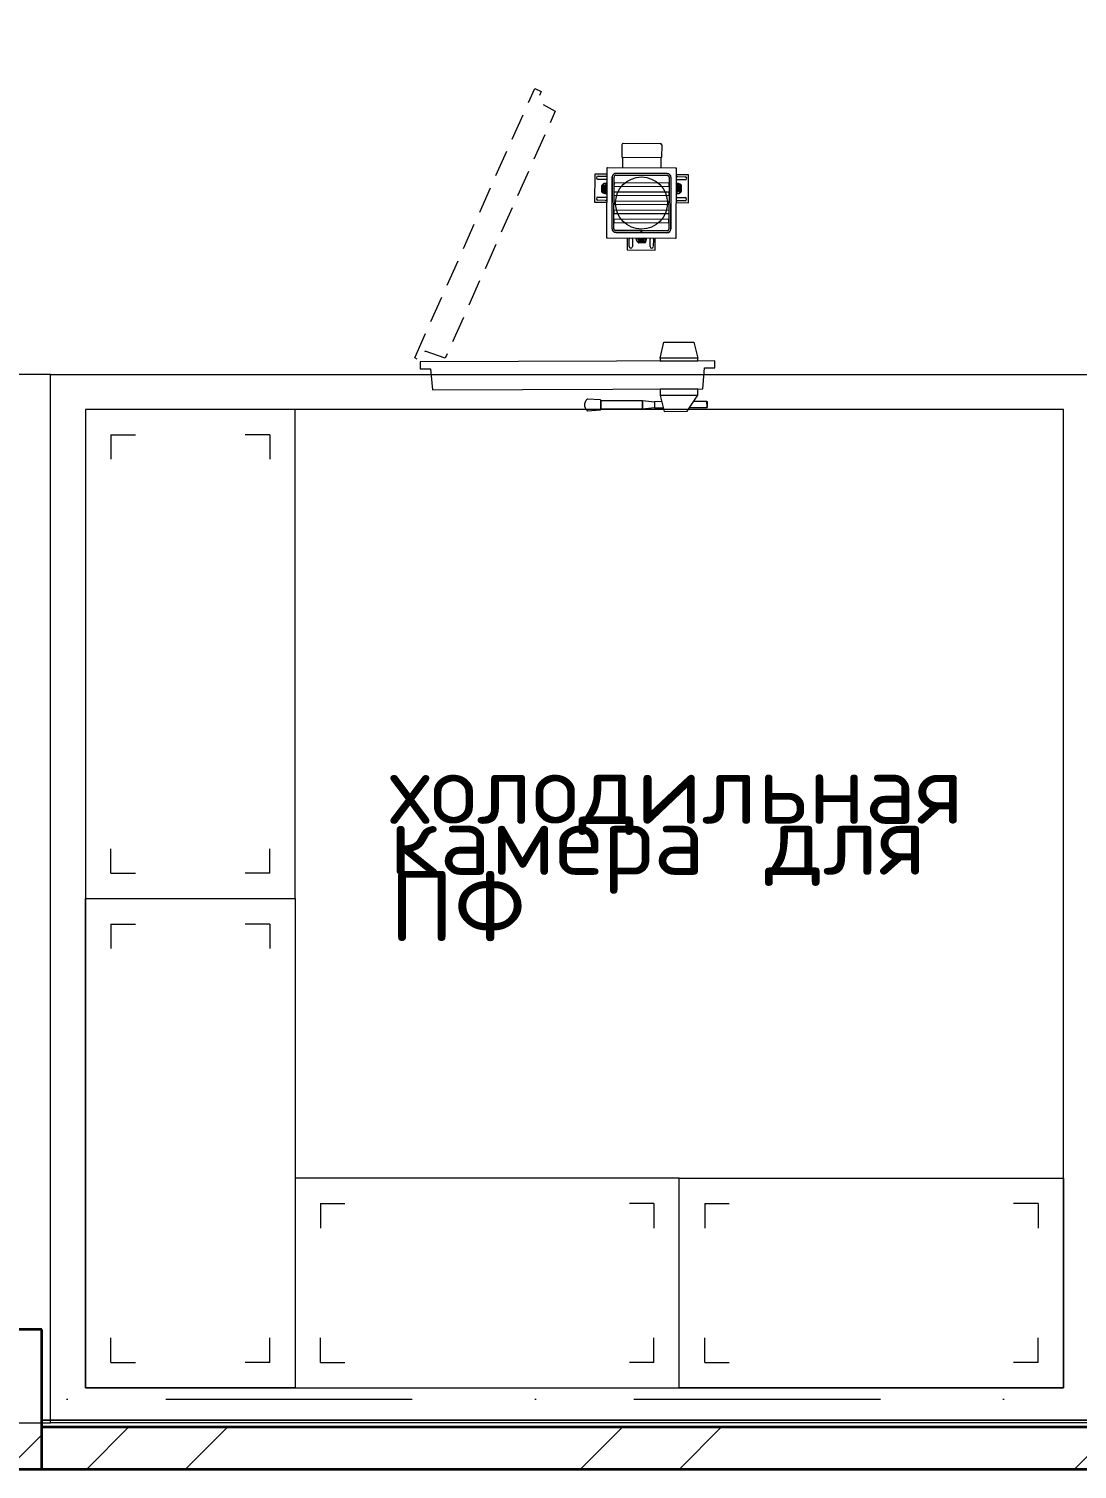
# Model space of a CAD drawing. Header units: millimetres. Extents: x -34838 to 729576, y -214038 to 121482.
# Drawn here: x 584604 to 587606, y -91938 to -87816 of the extents above; entities that cross this region are included whole.
import ezdxf
from ezdxf.enums import TextEntityAlignment as Align

# ---------------------------------------------------------------- set-up
doc = ezdxf.new("R2010")
doc.units = ezdxf.units.MM
doc.header["$MEASUREMENT"] = 0
doc.linetypes.add('HIDDEN', pattern=[114.3, 76.2, -38.1])
doc.linetypes.add('Штрихпунктирная', pattern=[1340.555525, 705.555534, -352.777767, 0, -282.222223])
for name, color, linetype, lineweight in [('0_Ном._пера__1', 7, 'Continuous', 13), ('А _ ОСІ КООРДИНАЦІЙНІ.3D_Ном._пера__105', 7, 'Continuous', 13), ('А _ ОСІ КООРДИНАЦІЙНІ.3D_Ном._пера__25', 7, 'Continuous', 0), ('АБ _ 0 _ СТІНИ _ ЗОВНІШНІ .3D_Ном._пера__27', 7, 'Continuous', 35), ('АБ _ 0 _ СТІНИ _ ЗОВНІШНІ .3D_Ном._пера__87', 7, 'Continuous', 13), ('АБ _ 1 _ КОЛОНИ _ КБ.3D_Ном._пера__28', 7, 'Continuous', 35), ('ТХ Вспомогательное оборудование', 86, 'Continuous', 9)]:
    doc.layers.add(name, color=color, linetype=linetype, lineweight=lineweight)
for name, color, linetype in [('А _ ОСІ КООРДИНАЦІЙНІ.3D', 7, 'Continuous'), ('АБ _ 0 _ СТІНИ _ ЗОВНІШНІ .3D', 7, 'Continuous'), ('АБ _ 1 _ КОЛОНИ _ КБ.3D', 7, 'Continuous'), ('АП _ ТЕП _ ЗОНИ ПРИМІЩЕНЬ .3D', 7, 'Continuous')]:
    doc.layers.add(name, color=color, linetype=linetype)
doc.styles.add('СГЕНЕРИР_СТИЛЬ_1', font='Arial.ttf')
doc.styles.add('СГЕНЕРИР_СТИЛЬ_2', font='txt.shx')

# ---------------------------------------------------------------- blocks, each defined once
blk = doc.blocks.new('Стена_86_1', base_point=(614491.8, -91877.7))
at = {"layer": 'АБ _ 0 _ СТІНИ _ ЗОВНІШНІ .3D', "linetype": 'Continuous', "lineweight": 0, "true_color": 0x000000}
h = blk.add_hatch(dxfattribs=at)
h.set_pattern_fill('М___ЦЕГЛА_ОБЛИЧКУВАЛЬНА__3B', color=18, style=0, pattern_type=2)
h.set_pattern_definition([(45, (518441.8, -97737.7), (-707.107, 707.107), []), (45, (518300.3, -97596.3), (-707.107, 707.107), [])])
h.paths.add_polyline_path([(590241.8, -91817.7), (584641.8, -91817.7), (584641.8, -91937.7), (590241.8, -91937.7)])
at = {"layer": 'АБ _ 0 _ СТІНИ _ ЗОВНІШНІ .3D_Ном._пера__27', "color": 7, "linetype": 'Continuous', "lineweight": 35}
for p, q in [((590241.8, -91817.7), (584641.8, -91817.7)), ((584641.8, -91937.7), (590241.8, -91937.7))]:
    blk.add_line(p, q, dxfattribs=at)
at = {"layer": 'АБ _ 0 _ СТІНИ _ ЗОВНІШНІ .3D_Ном._пера__87', "color": 7, "linetype": 'Continuous', "lineweight": 13, "flags": 128}
blk.add_lwpolyline([(590241.8, -91797.7), (584641.8, -91797.7)], dxfattribs=at)
blk = doc.blocks.new('Колонна_55_1', base_point=(584441.8, -91737.7))
at = {"layer": 'АБ _ 1 _ КОЛОНИ _ КБ.3D', "linetype": 'Continuous', "lineweight": 0, "true_color": 0x000000}
h = blk.add_hatch(dxfattribs=at)
h.set_pattern_fill('М___БЕТОН_АРМОВАНИЙ___З__C0', color=18, style=0, pattern_type=2)
h.set_pattern_definition([(45, (518441.76, -97737.7), (-367.6955, 367.6955), []), (45, (518257.9, -97553.85), (-367.6955, 367.6955), [390, -130, 0, -130])])
h.paths.add_polyline_path([(584641.8, -91537.7), (584241.8, -91537.7), (584241.8, -91937.7), (584641.8, -91937.7)])
at = {"layer": 'АБ _ 1 _ КОЛОНИ _ КБ.3D_Ном._пера__28', "color": 7, "linetype": 'Continuous', "lineweight": 35, "flags": 128}
blk.add_lwpolyline([(584641.8, -91537.7), (584241.8, -91537.7), (584241.8, -91937.7), (584641.8, -91937.7)], close=True, dxfattribs=at)
blk = doc.blocks.new('Стандартный Маркер Сетки_2')
at = {"layer": 'А _ ОСІ КООРДИНАЦІЙНІ.3D_Ном._пера__105', "color": 7, "linetype": 'Штрихпунктирная', "lineweight": 13}
blk.add_line((500, 0), (99754.182117, 0), dxfattribs=at)
at = {"layer": 'А _ ОСІ КООРДИНАЦІЙНІ.3D_Ном._пера__25', "color": 7, "lineweight": 0, "style": 'СГЕНЕРИР_СТИЛЬ_1'}
blk.add_attdef('AC_MarkerText_1', text='', height=700, dxfattribs=at).set_placement((-1000, 40.005), align=Align.MIDDLE_CENTER)
blk = doc.blocks.new('Стеллаж СН-1400 серия 600')
at = {"layer": 'ТХ Вспомогательное оборудование', "color": 0}
blk.add_lwpolyline([(0, 0), (1400, 0), (1400, 600), (0, 600)], close=True, dxfattribs=at)
for points in [[(72.7, 527.3), (72.7, 457.3)], [(72.7, 527.3), (142.7, 527.3)], [(1327.3, 527.3), (1257.3, 527.3)], [(1327.3, 527.3), (1327.3, 457.3)], [(72.7, 72.7), (72.7, 142.7)], [(1327.3, 72.7), (1327.3, 142.7)], [(72.7, 72.7), (142.7, 72.7)], [(1327.3, 72.7), (1257.3, 72.7)]]:
    blk.add_lwpolyline(points, dxfattribs=at)
blk = doc.blocks.new('Стеллаж СН-1100 серия 600')
at = {"layer": 'ТХ Вспомогательное оборудование', "color": 0}
blk.add_lwpolyline([(0, 0), (1100, 0), (1100, 600), (0, 600)], close=True, dxfattribs=at)
for points in [[(72.7, 527.3), (72.7, 457.3)], [(72.7, 527.3), (142.7, 527.3)], [(1027.3, 527.3), (957.3, 527.3)], [(1027.3, 527.3), (1027.3, 457.3)], [(72.7, 72.7), (72.7, 142.7)], [(1027.3, 72.7), (1027.3, 142.7)], [(72.7, 72.7), (142.7, 72.7)], [(1027.3, 72.7), (957.3, 72.7)]]:
    blk.add_lwpolyline(points, dxfattribs=at)

msp = doc.modelspace()

# ---------------------------------------------------------------- linework, layer by layer
at = {"layer": '0_Ном._пера__1', "color": 7, "linetype": 'Continuous', "lineweight": 13}
for p, q in [((586302.6, -88147.8), (586302.4, -88183.8)), ((586306.6, -88143.8), (586412.6, -88144.4)), ((586416.6, -88148.4), (586416.4, -88184.4)), ((586302.4, -88183.8), (586416.4, -88184.4)), ((586304.4, -88183.8), (586304.2, -88214.2)), ((586414.4, -88184.4), (586414.2, -88214.9)), ((586224.9, -88232.3), (586224.4, -88312.3)), ((586259.1, -88232.5), (586224.9, -88232.3)), ((586234.4, -88237.9), (586255.4, -88238)), ((586259.2, -88216), (586258.1, -88412.1)), ((586259.3, -88214.9), (586259.2, -88214.9)), ((586259.2, -88214.9), (586259.2, -88215)), ((586259.2, -88215), (586259.2, -88215.5)), ((586259.2, -88215), (586259.2, -88215)), ((586259.2, -88215.5), (586259.2, -88215.6)), ((586259.4, -88214.5), (586259.3, -88214.6)), ((586259.3, -88214.6), (586259.3, -88214.7)), ((586259.3, -88214.7), (586259.3, -88214.7)), ((586259.3, -88214.7), (586259.3, -88214.8)), ((586259.3, -88214.8), (586259.3, -88214.9)), ((586259.5, -88214.4), (586259.4, -88214.4)), ((586259.4, -88214.4), (586259.4, -88214.5)), ((586259.4, -88214.5), (586259.4, -88214.5)), ((586259.6, -88214.3), (586259.5, -88214.3)), ((586259.5, -88214.3), (586259.5, -88214.4)), ((586259.7, -88214.2), (586259.6, -88214.3)), ((586259.6, -88214.3), (586259.6, -88214.3)), ((586259.8, -88214.2), (586259.7, -88214.2)), ((586259.7, -88214.2), (586259.7, -88214.2)), ((586259.9, -88214.1), (586259.8, -88214.2)), ((586260, -88214.1), (586259.9, -88214.1)), ((586259.9, -88214.1), (586259.9, -88214.1)), ((586260.1, -88214.1), (586260, -88214.1)), ((586260, -88214.1), (586260, -88214.1)), ((586260.2, -88214.1), (586260.1, -88214.1)), ((586260.7, -88214.1), (586260.2, -88214.1)), ((586260.2, -88214.1), (586260.2, -88214.1)), ((586260.7, -88214.1), (586260.7, -88214.1)), ((586457.3, -88215.1), (586261.2, -88214)), ((586274.6, -88241.1), (586273.8, -88387.1)), ((586274.3, -88388.1), (586275.1, -88240.1)), ((586279.3, -88388.2), (586280.1, -88240.2)), ((586285.1, -88235.2), (586433.1, -88236)), ((586285.2, -88230.2), (586433.2, -88231)), ((586432.2, -88230.5), (586286.2, -88229.7)), ((586438.1, -88241), (586437.3, -88389)), ((586443.1, -88241.1), (586442.3, -88389.1)), ((586442.8, -88388.1), (586443.6, -88242.1)), ((586457.8, -88215.2), (586457.7, -88215.2)), ((586458.2, -88215.2), (586457.8, -88215.2)), ((586458.3, -88215.2), (586458.2, -88215.2)), ((586458.2, -88413.2), (586459.3, -88217.1)), ((586458.4, -88215.2), (586458.3, -88215.2)), ((586458.5, -88215.2), (586458.4, -88215.2)), ((586458.4, -88215.2), (586458.4, -88215.2)), ((586458.6, -88215.2), (586458.5, -88215.2)), ((586458.7, -88215.3), (586458.6, -88215.2)), ((586458.6, -88215.2), (586458.6, -88215.2)), ((586458.8, -88215.3), (586458.7, -88215.3)), ((586458.7, -88215.3), (586458.7, -88215.3)), ((586458.8, -88215.4), (586458.8, -88215.3)), ((586458.9, -88215.4), (586458.8, -88215.4)), ((586458.9, -88215.5), (586458.9, -88215.4)), ((586459, -88215.5), (586458.9, -88215.5)), ((586459.1, -88215.6), (586459, -88215.5)), ((586459, -88215.5), (586459, -88215.5)), ((586459.1, -88215.7), (586459.1, -88215.6)), ((586459.2, -88215.8), (586459.1, -88215.7)), ((586459.1, -88215.7), (586459.1, -88215.7)), ((586493.4, -88233.8), (586459.1, -88233.6)), ((586459.2, -88215.9), (586459.2, -88215.8)), ((586459.2, -88215.8), (586459.2, -88215.8)), ((586459.2, -88216), (586459.2, -88215.9)), ((586459.2, -88216.1), (586459.2, -88216)), ((586459.2, -88216), (586459.2, -88216)), ((586459.2, -88216.2), (586459.2, -88216.1)), ((586459.2, -88216.6), (586459.2, -88216.2)), ((586459.2, -88216.7), (586459.2, -88216.6)), ((586462.9, -88239.1), (586483.9, -88239.3)), ((586492.9, -88313.8), (586493.4, -88233.8)), ((586255.3, -88247), (586234.3, -88246.9)), ((586245.3, -88282.8), (586245.4, -88264.5)), ((586245.3, -88269.1), (586245.8, -88269.1)), ((586245.3, -88270), (586245.8, -88270)), ((586245.3, -88271.6), (586245.8, -88271.6)), ((586245.3, -88271.7), (586245.8, -88271.7)), ((586245.3, -88272.4), (586245.8, -88272.4)), ((586245.3, -88272.4), (586245.8, -88272.4)), ((586245.3, -88274.8), (586245.8, -88274.8)), ((586245.3, -88275.7), (586245.8, -88275.7)), ((586245.3, -88277.5), (586245.8, -88277.5)), ((586245.3, -88277.5), (586245.8, -88277.5)), ((586245.3, -88278.4), (586245.8, -88278.4)), ((586245.3, -88278.4), (586245.8, -88278.5)), ((586245.3, -88278.4), (586245.8, -88278.4)), ((586245.3, -88278.7), (586245.8, -88278.7)), ((586245.3, -88279.6), (586245.8, -88279.6)), ((586245.3, -88280.5), (586245.8, -88280.5)), ((586245.3, -88280.8), (586245.8, -88280.8)), ((586245.3, -88280.8), (586245.8, -88280.8)), ((586245.3, -88280.8), (586245.8, -88280.8)), ((586245.3, -88281.7), (586245.8, -88281.7)), ((586245.3, -88281.7), (586245.8, -88281.7)), ((586245.4, -88265.5), (586245.9, -88265.5)), ((586245.4, -88266.4), (586245.9, -88266.4)), ((586245.9, -88265.5), (586245.8, -88270)), ((586245.8, -88271.7), (586245.8, -88271.6)), ((586245.8, -88271.7), (586245.8, -88275.7)), ((586245.8, -88277.5), (586245.8, -88279.6)), ((586245.8, -88279.6), (586245.8, -88281.7)), ((586248.9, -88265.8), (586248.8, -88271.8)), ((586248.8, -88271.8), (586248.8, -88281.3)), ((586248.9, -88260.6), (586248.9, -88265.8)), ((586248.9, -88271.1), (586249, -88266.3)), ((586248.9, -88271.8), (586248.9, -88271.1)), ((586248.9, -88281.3), (586248.9, -88271.8)), ((586249, -88266.3), (586249, -88263.6)), ((586250.5, -88283.3), (586250, -88283.1)), ((586250.2, -88282.7), (586252, -88283.3)), ((586250.8, -88277.1), (586250.9, -88267.8)), ((586258.8, -88281.8), (586250.8, -88277.1)), ((586250.9, -88267.8), (586258.9, -88263.3)), ((586251.3, -88265.3), (586253.6, -88267.6)), ((586255.8, -88269.1), (586251.4, -88264.7)), ((586252.4, -88283.5), (586252, -88283.3)), ((586258.8, -88285.2), (586252.7, -88283.6)), ((586253.8, -88269.4), (586253.3, -88268.8)), ((586253.3, -88269.9), (586253.3, -88269.8)), ((586253.3, -88272.5), (586253.3, -88269.9)), ((586253.5, -88277.1), (586253.3, -88272.7)), ((586253.8, -88268.3), (586253.8, -88268.8)), ((586253.8, -88268.8), (586253.8, -88269.4)), ((586253.8, -88269.9), (586253.8, -88272.5)), ((586253.8, -88269.9), (586253.8, -88269.9)), ((586253.8, -88272.7), (586254, -88277.1)), ((586256.7, -88265.3), (586256.7, -88263.3)), ((586257.2, -88263.3), (586257.2, -88265.3)), ((586257.9, -88268.6), (586257.8, -88276.4)), ((586279.9, -88283.2), (586279.8, -88293.2)), ((586280, -88257.2), (586279.9, -88267.2)), ((586437.9, -88268), (586279.9, -88267.2)), ((586437.9, -88284), (586279.9, -88283.2)), ((586438, -88258), (586280, -88257.2)), ((586437.8, -88294), (586437.9, -88284)), ((586437.9, -88268), (586438, -88258)), ((586466.9, -88278.3), (586458.9, -88282.9)), ((586459, -88260.9), (586465.2, -88262.6)), ((586459, -88264.4), (586467, -88269)), ((586459.9, -88277.5), (586460, -88269.8)), ((586460.7, -88282.8), (586460.7, -88280.9)), ((586461.2, -88280.9), (586461.2, -88282.8)), ((586462, -88277), (586466.4, -88281.4)), ((586483.8, -88248.3), (586462.8, -88248.1)), ((586464, -88273.4), (586463.9, -88269.1)), ((586464, -88276.2), (586464, -88273.6)), ((586464, -88276.2), (586464, -88276.2)), ((586464, -88277.3), (586464, -88276.7)), ((586464, -88276.7), (586464.5, -88277.3)), ((586464, -88277.8), (586464, -88277.3)), ((586466.5, -88280.8), (586464.3, -88278.6)), ((586464.4, -88269.1), (586464.5, -88273.4)), ((586464.5, -88273.7), (586464.5, -88276.2)), ((586464.5, -88276.2), (586464.5, -88276.3)), ((586465.4, -88262.6), (586465.9, -88262.8)), ((586467.6, -88263.4), (586465.9, -88262.8)), ((586467, -88269), (586466.9, -88278.3)), ((586467.3, -88262.8), (586467.8, -88263)), ((586469, -88264.8), (586468.9, -88274.4)), ((586468.9, -88274.4), (586468.9, -88275)), ((586468.9, -88275), (586468.9, -88279.9)), ((586468.9, -88279.9), (586468.9, -88282.5)), ((586469, -88274.3), (586469, -88264.8)), ((586469, -88280.3), (586469, -88274.3)), ((586469, -88285.6), (586469, -88280.3)), ((586472.5, -88264.4), (586472, -88264.4)), ((586472, -88266.5), (586472, -88264.4)), ((586472.5, -88264.4), (586472, -88264.4)), ((586472.5, -88265.3), (586472, -88265.3)), ((586472.5, -88265.3), (586472, -88265.3)), ((586472.5, -88265.4), (586472, -88265.4)), ((586472.5, -88265.6), (586472, -88265.6)), ((586472.5, -88266.5), (586472, -88266.5)), ((586472, -88268.6), (586472, -88266.5)), ((586472.5, -88267.4), (586472, -88267.4)), ((586472.5, -88267.7), (586472, -88267.7)), ((586472.5, -88267.7), (586472, -88267.7)), ((586472.5, -88267.7), (586472, -88267.7)), ((586472.5, -88268.6), (586472, -88268.6)), ((586472.5, -88268.6), (586472, -88268.6)), ((586472, -88274.5), (586472, -88270.4)), ((586472.5, -88270.4), (586472, -88270.4)), ((586472.5, -88271.3), (586472, -88271.3)), ((586472.5, -88273.7), (586472, -88273.7)), ((586472.5, -88273.8), (586472, -88273.8)), ((586472, -88274.5), (586472, -88274.5)), ((586472.5, -88274.5), (586472, -88274.5)), ((586472.5, -88274.5), (586472, -88274.5)), ((586472, -88280.7), (586472, -88276.2)), ((586472.5, -88276.2), (586472, -88276.2)), ((586472.5, -88277.1), (586472, -88277.1)), ((586472.5, -88279.8), (586472, -88279.8)), ((586472.5, -88280.7), (586472, -88280.7)), ((586472.5, -88263.4), (586472.5, -88281.6)), ((586224.4, -88312.3), (586258.6, -88312.5)), ((586234, -88297.9), (586255, -88298)), ((586255, -88307), (586234, -88306.9)), ((586279.7, -88309.2), (586279.7, -88319.2)), ((586437.7, -88310), (586279.7, -88309.2)), ((586437.7, -88320), (586279.7, -88319.2)), ((586437.8, -88294), (586279.8, -88293.2)), ((586437.7, -88320), (586437.7, -88310)), ((586458.7, -88313.6), (586492.9, -88313.8)), ((586462.5, -88299.1), (586483.5, -88299.3)), ((586483.5, -88308.3), (586462.5, -88308.1)), ((586279.4, -88361.2), (586279.4, -88371.2)), ((586437.4, -88362), (586279.4, -88361.2)), ((586279.6, -88335.2), (586279.5, -88345.2)), ((586437.5, -88346), (586279.5, -88345.2)), ((586437.6, -88336), (586279.6, -88335.2)), ((586437.4, -88372), (586437.4, -88362)), ((586437.5, -88346), (586437.6, -88336)), ((586437.4, -88372), (586279.4, -88371.2)), ((586358.2, -88393.6), (586284.2, -88393.2)), ((586358.2, -88398.6), (586284.2, -88398.2)), ((586285.2, -88398.7), (586431.2, -88399.5)), ((586358.2, -88398.6), (586358.2, -88393.6)), ((586358.3, -88393.6), (586358.3, -88398.6)), ((586432.2, -88394), (586358.3, -88393.6)), ((586432.2, -88399), (586358.3, -88398.6)), ((586258.1, -88412.5), (586258.1, -88412.6)), ((586258.1, -88412.6), (586258.1, -88413)), ((586258.1, -88413), (586258.1, -88413.1)), ((586258.1, -88413.1), (586258.1, -88413.2)), ((586258.1, -88413.2), (586258.2, -88413.2)), ((586258.2, -88413.2), (586258.2, -88413.3)), ((586258.2, -88413.3), (586258.2, -88413.4)), ((586258.2, -88413.4), (586258.2, -88413.4)), ((586258.2, -88413.4), (586258.2, -88413.5)), ((586258.2, -88413.5), (586258.3, -88413.5)), ((586258.3, -88413.5), (586258.3, -88413.6)), ((586258.3, -88413.6), (586258.3, -88413.7)), ((586258.3, -88413.7), (586258.4, -88413.7)), ((586258.4, -88413.7), (586258.4, -88413.8)), ((586258.4, -88413.8), (586258.5, -88413.8)), ((586258.5, -88413.8), (586258.5, -88413.8)), ((586258.5, -88413.8), (586258.6, -88413.9)), ((586258.6, -88413.9), (586258.6, -88413.9)), ((586258.6, -88413.9), (586258.7, -88413.9)), ((586258.7, -88413.9), (586258.7, -88414)), ((586258.7, -88414), (586258.8, -88414)), ((586258.8, -88414), (586258.9, -88414)), ((586258.9, -88414), (586258.9, -88414)), ((586258.9, -88414), (586259, -88414)), ((586259, -88414), (586259.1, -88414)), ((586259.1, -88414), (586259.1, -88414.1)), ((586259.1, -88414.1), (586259.6, -88414.1)), ((586259.6, -88414.1), (586259.6, -88414.1)), ((586260.1, -88414.1), (586456.2, -88415.2)), ((586318.1, -88414.4), (586317.9, -88448.6)), ((586317.9, -88448.6), (586397.9, -88449.1)), ((586323.5, -88439.2), (586323.6, -88418.2)), ((586332.6, -88418.2), (586332.5, -88439.2)), ((586346.2, -88424.6), (586351.4, -88424.7)), ((586353.5, -88422.6), (586348.9, -88414.6)), ((586350.9, -88416.9), (586348.9, -88416.9)), ((586349, -88416.4), (586350.9, -88416.4)), ((586351.9, -88424.6), (586349.2, -88424.6)), ((586368.4, -88428.2), (586350.2, -88428.2)), ((586354.8, -88417.7), (586350.3, -88422.1)), ((586350.9, -88422.2), (586353.2, -88420)), ((586351.1, -88427.7), (586355.6, -88427.7)), ((586351.1, -88428.2), (586351.1, -88427.7)), ((586351.4, -88424.7), (586357.4, -88424.7)), ((586356.7, -88424.6), (586351.9, -88424.6)), ((586352, -88428.2), (586352, -88427.7)), ((586362.7, -88422.7), (586353.5, -88422.6)), ((586353.9, -88419.7), (586354.4, -88419.7)), ((586354.3, -88415.6), (586362, -88415.7)), ((586354.4, -88419.7), (586355, -88419.7)), ((586355, -88419.7), (586354.5, -88420.2)), ((586354.7, -88428.2), (586354.7, -88427.7)), ((586355.5, -88419.7), (586358.1, -88419.7)), ((586355.5, -88419.7), (586355.5, -88419.7)), ((586355.5, -88420.2), (586355.5, -88420.2)), ((586358.1, -88420.2), (586355.5, -88420.2)), ((586355.6, -88428.2), (586355.6, -88427.7)), ((586357.4, -88424.6), (586356.7, -88424.6)), ((586357.3, -88427.7), (586357.2, -88427.7)), ((586357.2, -88428.2), (586357.2, -88427.7)), ((586357.3, -88427.7), (586361.3, -88427.7)), ((586357.3, -88428.2), (586357.3, -88427.7)), ((586366.9, -88424.7), (586357.4, -88424.6)), ((586357.4, -88424.7), (586366.9, -88424.7)), ((586358, -88428.2), (586358, -88427.7)), ((586358, -88428.2), (586358, -88427.7)), ((586358.3, -88419.7), (586362.7, -88419.5)), ((586362.7, -88420), (586358.3, -88420.2)), ((586360.4, -88428.2), (586360.4, -88427.7)), ((586361.3, -88428.2), (586361.3, -88427.7)), ((586367.4, -88414.7), (586362.7, -88422.7)), ((586363.1, -88427.7), (586365.2, -88427.7)), ((586363.1, -88428.2), (586363.1, -88427.7)), ((586363.1, -88428.2), (586363.1, -88427.7)), ((586364, -88428.2), (586364, -88427.7)), ((586364, -88428.2), (586364, -88427.7)), ((586364.1, -88428.2), (586364.1, -88427.7)), ((586364.3, -88428.2), (586364.3, -88427.7)), ((586365.2, -88427.7), (586367.4, -88427.7)), ((586365.2, -88428.2), (586365.2, -88427.7)), ((586366.2, -88428.2), (586366.2, -88427.7)), ((586366.4, -88428.2), (586366.4, -88427.7)), ((586366.5, -88428.2), (586366.5, -88427.7)), ((586366.5, -88428.2), (586366.5, -88427.7)), ((586367.4, -88428.2), (586367.4, -88427.7)), ((586367.4, -88428.2), (586367.4, -88427.7)), ((586368.3, -88423.3), (586369, -88421.6)), ((586368.9, -88423), (586368.7, -88423.5)), ((586369.1, -88421.1), (586369, -88421.6)), ((586370.9, -88414.7), (586369.2, -88420.9)), ((586383.5, -88439.5), (586383.6, -88418.5)), ((586392.6, -88418.5), (586392.5, -88439.5)), ((586397.9, -88449.1), (586398.1, -88414.9)), ((586456.6, -88415.1), (586456.7, -88415.1)), ((586456.7, -88415.1), (586457.1, -88415.2)), ((586457.1, -88415.2), (586457.2, -88415.1)), ((586457.2, -88415.1), (586457.3, -88415.1)), ((586457.3, -88415.1), (586457.3, -88415.1)), ((586457.3, -88415.1), (586457.4, -88415.1)), ((586457.4, -88415.1), (586457.4, -88415.1)), ((586457.4, -88415.1), (586457.5, -88415.1)), ((586457.5, -88415.1), (586457.6, -88415.1)), ((586457.6, -88415.1), (586457.6, -88415)), ((586457.6, -88415), (586457.7, -88415)), ((586457.7, -88415), (586457.7, -88414.9)), ((586457.7, -88414.9), (586457.8, -88414.9)), ((586457.8, -88414.9), (586457.9, -88414.8)), ((586457.8, -88414.9), (586457.8, -88414.9)), ((586457.9, -88414.8), (586458, -88414.7)), ((586457.9, -88414.8), (586457.9, -88414.8)), ((586458, -88414.6), (586458.1, -88414.5)), ((586458, -88414.7), (586458, -88414.6)), ((586458, -88414.7), (586458, -88414.7)), ((586458.1, -88413.7), (586458.1, -88413.7)), ((586458.1, -88414.2), (586458.1, -88413.7)), ((586458.1, -88414.3), (586458.1, -88414.2)), ((586458.1, -88414.2), (586458.1, -88414.2)), ((586458.1, -88414.4), (586458.1, -88414.3)), ((586458.1, -88414.5), (586458.1, -88414.4)), ((586458.1, -88414.4), (586458.1, -88414.4)), ((586458.1, -88414.5), (586458.1, -88414.5)), ((584641.8, -91537.7), (584641.8, -91797.7))]:
    msp.add_line(p, q, dxfattribs=at)
at = {"layer": '0_Ном._пера__1', "color": 4, "linetype": 'HIDDEN', "lineweight": 13, "flags": 128}
msp.add_lwpolyline([(585709.3, -88758), (586053.1, -87987.1), (586071.3, -87995.3), (586059.2, -88022.5), (586111.9, -88051.7), (585796.6, -88758.6), (585739.7, -88738.9), (585728.5, -88764), (585722.9, -88764)], close=True, dxfattribs=at)
at = {"layer": '0_Ном._пера__1', "color": 7, "linetype": 'Continuous', "lineweight": 13, "flags": 128}
for points in [[(586250.4, -88267.6), (586250.3, -88277.4)], [(586250.3, -88277.4), (586258.8, -88282.3)], [(586258.9, -88262.7), (586250.4, -88267.6)], [(586250.8, -88284.6), (586250.7, -88284.4), (586250.7, -88284.1), (586250.6, -88283.8), (586250.6, -88283.6), (586250.6, -88283.5)], [(586252.5, -88283.5), (586252.4, -88283.5)], [(586252.5, -88258.9), (586253.9, -88258.5), (586255.3, -88258.3), (586255.9, -88258.3), (586257.3, -88258.2)], [(586252.7, -88283.6), (586252.5, -88283.5)], [(586252.7, -88283.6), (586252.6, -88283.6)], [(586253.1, -88285.9), (586253.2, -88285.6), (586253.3, -88285), (586253.2, -88284.5), (586253.1, -88284.2), (586252.9, -88283.8)], [(586253.3, -88269.8), (586253.3, -88269.5), (586253.3, -88269.3), (586253.3, -88269.2), (586253.3, -88268.9), (586253.3, -88268.9), (586253.3, -88268.8)], [(586253.8, -88269.4), (586253.8, -88269.4), (586253.8, -88269.4), (586253.8, -88269.5), (586253.8, -88269.6), (586253.8, -88269.7), (586253.8, -88269.9)], [(586254.3, -88278.4), (586255.8, -88278.3)], [(586254.4, -88277.8), (586254.5, -88278), (586254.6, -88278.2)], [(586255.8, -88278.3), (586255.8, -88278.3), (586255.1, -88278.2), (586254.6, -88278), (586254.5, -88277.9)], [(586258.8, -88280.3), (586257, -88280), (586254.6, -88278.2)], [(586255.8, -88277.8), (586255.5, -88277.9), (586255.2, -88278)], [(586255.2, -88278), (586255.6, -88278), (586255.9, -88277.9)], [(586255.8, -88277.8), (586255.9, -88277.9)], [(586255.9, -88278), (586255.9, -88278.1), (586255.8, -88278.3)], [(586258.8, -88279.8), (586257.3, -88279.4), (586255.8, -88278.3)], [(586255.8, -88278.3), (586258.8, -88279.8)], [(586255.9, -88278), (586258.8, -88279.2)], [(586257.8, -88276.4), (586257.8, -88277.4)], [(586257.9, -88267.6), (586257.9, -88268.6)], [(586458.9, -88283.4), (586467.4, -88278.6)], [(586467.5, -88268.8), (586459, -88263.8)], [(586459, -88265.8), (586460.7, -88266.1), (586463.2, -88268)], [(586459, -88266.4), (586460.5, -88266.8), (586462, -88267.9)], [(586462, -88267.9), (586459, -88266.4)], [(586461.9, -88268.2), (586459, -88267)], [(586459.9, -88278.5), (586459.9, -88277.5)], [(586460, -88269.8), (586460, -88268.7)], [(586461.9, -88268.2), (586462, -88268), (586462, -88267.9)], [(586462.6, -88268.1), (586462.3, -88268.1), (586461.9, -88268.2)], [(586462, -88268.3), (586461.9, -88268.2)], [(586463.6, -88267.8), (586462, -88267.9)], [(586462, -88267.9), (586462.1, -88267.9), (586462.7, -88267.9), (586463.2, -88268.1), (586463.3, -88268.2)], [(586462, -88268.3), (586462.3, -88268.2), (586462.6, -88268.1)], [(586463.5, -88268.3), (586463.4, -88268.1), (586463.2, -88268)], [(586463.9, -88258.8), (586464.3, -88259.2)], [(586464, -88276.7), (586464, -88276.7), (586464, -88276.7), (586464, -88276.6), (586464, -88276.5), (586464, -88276.4), (586464, -88276.2)], [(586464.7, -88260.2), (586464.6, -88260.5), (586464.5, -88261.2), (586464.6, -88261.6), (586464.7, -88261.9), (586465, -88262.3)], [(586464.5, -88276.3), (586464.5, -88276.6), (586464.5, -88276.8), (586464.5, -88277), (586464.5, -88277.2), (586464.5, -88277.3), (586464.5, -88277.3)], [(586465.1, -88262.5), (586465.3, -88262.6)], [(586465.2, -88262.6), (586465.2, -88262.6)], [(586465.3, -88262.6), (586465.4, -88262.6)], [(586467.1, -88261.5), (586467.1, -88261.8), (586467.2, -88262.1), (586467.2, -88262.4), (586467.2, -88262.6), (586467.2, -88262.6)], [(586467.4, -88278.6), (586467.5, -88268.8)], [(586253.9, -88287.3), (586253.5, -88287)], [(586465.3, -88287.3), (586463.9, -88287.6), (586462.6, -88287.8), (586461.9, -88287.9), (586460.5, -88287.9)], [(586344.5, -88421), (586344.1, -88419.6), (586343.9, -88418.3), (586343.9, -88417.6), (586343.9, -88416.2)], [(586348.3, -88414.6), (586353.2, -88423.1)], [(586353.2, -88415.6), (586354.3, -88415.6)], [(586353.2, -88423.1), (586363, -88423.2)], [(586355.5, -88420.2), (586355.1, -88420.2), (586354.9, -88420.2), (586354.8, -88420.2), (586354.5, -88420.2), (586354.5, -88420.2), (586354.5, -88420.2)], [(586355, -88419.7), (586355, -88419.7), (586355.1, -88419.7), (586355.2, -88419.7), (586355.2, -88419.7), (586355.3, -88419.7), (586355.5, -88419.7)], [(586362, -88415.7), (586363, -88415.7)], [(586363, -88423.2), (586367.9, -88414.7)], [(586363.4, -88419.2), (586363.6, -88419), (586363.8, -88418.9)], [(586363.6, -88418.3), (586363.6, -88418), (586363.5, -88417.6)], [(586363.5, -88417.7), (586363.5, -88417.6)], [(586363.9, -88417.7), (586363.9, -88417.8), (586363.8, -88418.4), (586363.6, -88418.9), (586363.5, -88419)], [(586363.5, -88417.7), (586363.5, -88418), (586363.6, -88418.3)], [(586363.6, -88417.6), (586364.8, -88414.7)], [(586363.6, -88417.6), (586363.7, -88417.6), (586363.9, -88417.7)], [(586365.9, -88414.7), (586365.6, -88416.4), (586363.8, -88418.9)], [(586365.4, -88414.7), (586365, -88416.2), (586363.9, -88417.7)], [(586363.9, -88417.7), (586365.4, -88414.7)], [(586364, -88419.2), (586363.9, -88417.7)], [(586369.2, -88420.9), (586369.1, -88421)], [(586369.1, -88421), (586369.1, -88421.1)], [(586370.3, -88422.7), (586370, -88422.8), (586369.7, -88422.9), (586369.4, -88422.9), (586369.2, -88422.9), (586369.1, -88422.9)], [(586369.2, -88420.9), (586369.2, -88420.9)], [(586371.5, -88420.4), (586371.2, -88420.3), (586370.6, -88420.2), (586370.2, -88420.3), (586369.9, -88420.4), (586369.4, -88420.6)], [(586372.9, -88419.6), (586372.6, -88420)], [(586416.7, -88883), (586396.2, -88883.1), (586396.3, -88900.6), (586421.2, -88900.5)], [(586496.6, -88900.2), (586546.3, -88900), (586546.2, -88882.5), (586508.2, -88882.7)]]:
    msp.add_lwpolyline(points, dxfattribs=at)
for points in [[(586411.8, -88759), (586423.1, -88713), (586508.1, -88712.7), (586519.8, -88758.6)], [(586411.8, -88767), (586519.8, -88766.6), (586519.8, -88758.6), (586411.8, -88759)], [(586412.1, -88847), (586412.2, -88865), (586520.2, -88864.6), (586520.1, -88846.6)], [(586361.2, -88879.5), (586396.2, -88883.1), (586396.3, -88900.6), (586361.3, -88904.5)], [(586412.2, -88865), (586423.8, -88911), (586489.7, -88910.7), (586520.2, -88864.6)], [(586546.2, -88882.5), (586546.7, -88882.5), (586546.8, -88900), (586546.3, -88900)]]:
    msp.add_lwpolyline(points, close=True, dxfattribs=at)
at = {"layer": '0_Ном._пера__1', "color": 4, "linetype": 'Continuous', "lineweight": 13, "flags": 128}
for points in [[(585724.8, -88769.5), (585724.9, -88789.5), (585754.6, -88789.4), (585760.1, -88849.4), (586534.1, -88846.6), (586539.1, -88786.6), (586568.9, -88786.4), (586568.8, -88766.5)], [(586242.2, -88879.9), (586361.2, -88879.5), (586361.3, -88904.5), (586242.3, -88904.9)]]:
    msp.add_lwpolyline(points, close=True, dxfattribs=at)
at = {"layer": '0_Ном._пера__1', "color": 4, "linetype": 'Continuous', "lineweight": 13}
for points in [[(581666.9, -91805), (584666.9, -91805), (584666.9, -88805), (581666.9, -88805)], [(587666.9, -91805), (584666.9, -91805), (584666.9, -88805), (587666.9, -88805)], [(587566.9, -88905), (584766.9, -88905), (584766.9, -91705), (587566.9, -91705)]]:
    msp.add_lwpolyline(points, close=True, dxfattribs=at)
at = {"layer": '0_Ном._пера__1', "color": 4, "linetype": 'Continuous', "lineweight": 13, "flags": 128}
msp.add_lwpolyline([(586240.3, -88877.3, -0.3951), (586242.2, -88879.3), (586242.3, -88905.5, -0.396272), (586240.4, -88907.5), (586205.2, -88910, -0.207148), (586203.7, -88909.4, -0.434306), (586203.5, -88875.6, -0.207148), (586205, -88875.1)], format="xyb", close=True, dxfattribs=at)
at = {"layer": '0_Ном._пера__1', "color": 7, "linetype": 'Continuous', "lineweight": 13}
msp.add_circle((586358.7, -88314.6), 74.5, dxfattribs=at)
for centre, radius, start, end in [((586306.6, -88147.8), 4, 89.6819, 179.6819), ((586412.6, -88148.4), 4, 359.6819, 89.6819), ((586234.3, -88242.4), 4.5, 89.6819, 269.6819), ((586255.3, -88242.5), 4.5, 34.3854, 89.6819), ((586261.2, -88216), 2, 89.6819, 179.6819), ((586286.1, -88241.2), 11.5, 89.6819, 179.6819), ((586285.1, -88240.2), 10, 89.6818, 179.6818), ((586285.1, -88240.2), 5, 89.6818, 179.6818), ((586432.1, -88242), 11.5, 359.6819, 89.6819), ((586433.1, -88241), 5, 359.6818, 89.6818), ((586433.1, -88241), 10, 359.6818, 89.6818), ((586457.3, -88217.1), 2, 359.6819, 89.6819), ((586462.8, -88243.6), 4.5, 89.6819, 144.9783), ((586483.8, -88243.8), 4.5, 269.6819, 89.6819), ((586247.3, -88282.8), 2, 179.8445, 237.8514), ((586247.4, -88264.5), 2, 139.7946, 179.8445), ((586256.5, -88272.3), 14, 108.4156, 139.7946), ((586251.8, -88271.8), 3, 99.25, 179.8445), ((586250.9, -88281.3), 2.1, 179.8445, 244.8284), ((586250.4, -88265.8), 1.5, 44.8662, 179.8445), ((586251.8, -88271.8), 2.9, 99.0874, 179.6819), ((586250.9, -88280.8), 2, 179.6819, 250.9517), ((586250.9, -88281.3), 2, 179.6819, 245.3908), ((586254, -88263.6), 5, 111.7373, 179.6819), ((586250.3, -88266.3), 1.37, 44.7036, 179.6818), ((586258.9, -88264.3), 20.9, 244.8284, 246.5762), ((586250.6, -88283.1), 0.3, 245.3908, 289.6132), ((586251.4, -88285), 1.75, 250.0974, 117.278), ((586251.3, -88285.1), 1.89, 70.9517, 109.6132), ((586258.9, -88272.5), 7.8, 89.6819, 269.6819), ((586258.9, -88272.5), 7.65, 89.6819, 269.6819), ((586252.6, -88276.7), 8, 59.4773, 99.25), ((586252.6, -88276.7), 7.9, 84.6973, 99.0874), ((586258.9, -88272.5), 6.94, 89.6819, 269.6819), ((586256.8, -88273.2), 15, 88.2358, 108.4156), ((586254, -88263.6), 5, 106.5656, 111.7373), ((586252.1, -88284.4), 1, 38.2831, 70.9516), ((586258.9, -88272.5), 6, 89.6819, 269.6819), ((586251.3, -88285), 1.95, 333.6301, 38.2831), ((586258.9, -88272.5), 5.55, 179.6819, 181.9743), ((586255, -88277), 1.5, 181.9743, 284.9812), ((586252.8, -88268.3), 1, 359.6819, 44.7036), ((586258.9, -88272.5), 5.05, 137.8265, 179.6819), ((586258.9, -88272.5), 5.05, 179.6819, 181.9743), ((586258.9, -88272.5), 5, 89.6819, 269.6819), ((586258.9, -88272.5), 5, 101.2188, 258.1449), ((586255, -88277), 1, 181.9743, 285.0112), ((586258.9, -88272.5), 4.19, 89.6819, 269.6819), ((586258.9, -88272.5), 4, 104.1594, 255.2044), ((586258.9, -88272.5), 5.05, 89.6819, 137.8265), ((586255.3, -88242.5), 4.5, 269.6819, 324.9783), ((586259, -88266), 4.5, 224.8662, 239.4773), ((586258.9, -88264.3), 3, 89.6819, 269.6819), ((586258.9, -88264.3), 2.5, 89.6819, 269.6819), ((586257.2, -88263.3), 0.5, 150.7268, 179.6819), ((586257.2, -88265.3), 0.5, 179.6819, 208.6369), ((586259, -88266), 4.5, 239.4773, 268.5227), ((586258.9, -88264.3), 2, 89.6819, 150.7268), ((586258.9, -88264.3), 2, 208.6369, 269.6819), ((586257.1, -88264.2), 6, 72.2921, 88.2358), ((586258.9, -88272.5), 1.5, 89.6819, 269.6819), ((586258.9, -88272.5), 1.4, 89.6819, 269.6819), ((586258.9, -88272.5), 5, 258.1449, 269.6819), ((586258.9, -88272.5), 5, 89.6819, 101.2188), ((586459, -88273.6), 7.8, 269.6819, 89.6819), ((586459, -88273.6), 7.65, 269.6819, 89.6819), ((586459, -88273.6), 6.94, 269.6819, 89.6819), ((586459, -88273.6), 6, 269.6819, 89.6819), ((586459, -88273.6), 5, 269.6819, 89.6819), ((586459, -88273.6), 4.19, 269.6819, 89.6819), ((586459, -88273.6), 5.05, 269.6819, 317.8265), ((586459, -88273.6), 5, 269.6819, 281.2188), ((586458.9, -88281.8), 3, 269.6819, 89.6819), ((586458.9, -88281.8), 2.5, 269.6819, 89.6819), ((586458.9, -88281.8), 2, 28.6369, 89.6819), ((586458.9, -88281.8), 2, 269.6819, 330.7268), ((586461.6, -88280.7), 22, 83.852, 96.6438), ((586459, -88273.6), 5, 78.1449, 89.6819), ((586459, -88273.6), 1.5, 269.6819, 89.6819), ((586459, -88273.6), 1.4, 269.6819, 89.6819), ((586458.8, -88280.2), 4.5, 59.4773, 88.5227), ((586462.8, -88243.6), 4.5, 214.3854, 269.6819), ((586459, -88273.6), 5, 281.2188, 78.1449), ((586459, -88273.6), 4, 284.1594, 75.2044), ((586465.2, -88269.4), 8, 239.4773, 279.25), ((586458.8, -88280.2), 4.5, 44.8662, 59.4773), ((586460.7, -88280.9), 0.5, 359.6819, 28.6369), ((586460.7, -88282.8), 0.5, 330.7268, 359.6819), ((586462.9, -88269.1), 1.5, 1.9743, 104.9812), ((586462.9, -88269.1), 1, 1.9743, 105.0112), ((586459, -88273.6), 5.05, 317.8265, 359.6819), ((586463.8, -88259.8), 1, 333.6301, 83.8519), ((586459, -88273.6), 5.05, 359.6819, 1.9743), ((586465, -88277.9), 1, 179.6819, 224.7036), ((586466.5, -88261.1), 1.95, 153.6301, 218.2831), ((586459, -88273.6), 5.55, 359.6819, 1.9743), ((586465.2, -88269.4), 7.9, 264.6973, 279.0874), ((586466.4, -88261.1), 1.75, 70.0974, 297.278), ((586465.7, -88261.7), 1, 218.2831, 250.9516), ((586463.9, -88282.5), 5, 291.7373, 359.6819), ((586461.3, -88273.8), 14, 288.4156, 319.7946), ((586466.5, -88261), 1.89, 250.9517, 289.6132), ((586467.5, -88280.3), 1.5, 224.8662, 359.8445), ((586466, -88274.3), 3, 279.25, 359.8445), ((586466, -88274.4), 2.9, 279.0874, 359.6819), ((586467.5, -88279.9), 1.37, 224.7036, 359.6818), ((586458.9, -88281.8), 23.8, 57.8514, 70.0974), ((586467.2, -88263.1), 0.3, 65.3908, 109.6132), ((586458.9, -88281.8), 20.9, 64.8284, 66.5762), ((586467, -88265.3), 2, 359.6819, 70.9517), ((586466.9, -88264.8), 2.1, 359.8445, 64.8284), ((586467, -88264.8), 2, 359.6819, 65.3908), ((586470.5, -88263.4), 2, 359.8445, 57.8514), ((586470.5, -88281.6), 2, 319.7946, 359.8445), ((586234, -88302.4), 4.5, 89.6819, 269.6819), ((586258.9, -88264.3), 23.8, 237.8514, 250.0974), ((586254, -88286.3), 1, 153.6301, 263.852), ((586256.2, -88265.5), 22, 263.852, 276.6438), ((586255, -88302.5), 4.5, 34.3854, 89.6819), ((586255, -88302.5), 4.5, 269.6819, 324.9783), ((586462.5, -88303.6), 4.5, 89.6819, 144.9783), ((586462.5, -88303.6), 4.5, 214.3854, 269.6819), ((586460.7, -88281.9), 6, 252.2921, 268.2358), ((586461, -88272.9), 15, 268.2358, 288.4156), ((586463.9, -88282.5), 5, 286.5656, 291.7373), ((586483.5, -88303.8), 4.5, 269.6819, 89.6819), ((586285.3, -88387.2), 11.5, 179.6819, 269.6819), ((586284.3, -88388.2), 10, 179.6818, 269.6818), ((586284.3, -88388.2), 5, 179.6818, 269.6818), ((586431.3, -88388), 11.5, 269.6819, 359.6819), ((586432.3, -88389), 5, 269.6818, 359.6818), ((586432.3, -88389), 10, 269.6818, 359.6818), ((586260.1, -88412.1), 2, 179.6819, 269.6819), ((586328, -88439.2), 4.5, 179.6819, 359.6819), ((586328.1, -88418.2), 4.5, 124.3854, 179.6819), ((586328.1, -88418.2), 4.5, 359.6819, 54.9783), ((586349.9, -88416.4), 6, 162.2921, 178.2358), ((586358.9, -88416.7), 15, 178.2358, 198.4156), ((586349.3, -88419.6), 5, 196.5656, 201.7373), ((586349.3, -88419.6), 5, 201.7373, 269.6819), ((586357.9, -88417), 14, 198.4156, 229.7947), ((586349.9, -88414.6), 3, 179.6819, 359.6819), ((586349.9, -88414.6), 2.5, 179.6819, 359.6819), ((586349.9, -88414.6), 2, 179.6819, 240.7268), ((586349, -88416.4), 0.5, 240.7268, 269.6819), ((586350.2, -88426.2), 2, 229.7947, 269.8445), ((586351.4, -88423.2), 1.5, 134.8662, 269.8445), ((586358.1, -88414.7), 7.8, 179.6819, 359.6819), ((586358.1, -88414.7), 7.65, 179.6819, 359.6819), ((586351.9, -88423.2), 1.37, 134.7036, 269.6819), ((586349.9, -88414.6), 2, 298.6369, 359.6819), ((586350.9, -88416.4), 0.5, 269.6819, 298.6369), ((586358.1, -88414.7), 6.94, 179.6819, 359.6819), ((586358.1, -88414.7), 6, 179.6819, 359.6819), ((586358.1, -88414.7), 5, 179.6819, 359.6819), ((586358.1, -88414.7), 5, 179.6819, 191.2188), ((586358.1, -88414.7), 5.05, 179.6819, 227.8266), ((586358.1, -88414.7), 5, 191.2188, 348.1449), ((586353.9, -88420.7), 1, 89.6819, 134.7036), ((586358.1, -88414.7), 4.19, 179.6819, 359.6819), ((586358.1, -88414.7), 4, 194.1594, 345.2043), ((586362.3, -88420.9), 8, 149.4773, 189.25), ((586362.3, -88420.9), 7.9, 174.6973, 189.0874), ((586357.4, -88421.7), 3, 189.25, 269.8445), ((586357.4, -88421.7), 2.9, 189.0874, 269.6819), ((586358.1, -88414.7), 5.05, 227.8266, 269.6819), ((586351.6, -88414.5), 4.5, 314.8662, 329.4773), ((586351.6, -88414.5), 4.5, 329.4773, 358.5227), ((586358.1, -88414.7), 1.5, 179.6819, 359.6819), ((586358.1, -88414.7), 1.4, 179.6819, 359.6819), ((586358.1, -88414.7), 5.05, 269.6819, 271.9743), ((586358.1, -88414.7), 5.55, 269.6819, 271.9743), ((586362.6, -88418.5), 1.5, 271.9743, 14.9813), ((586362.6, -88418.5), 1, 271.9743, 15.0112), ((586358.1, -88414.7), 5, 348.1449, 359.6819), ((586366.5, -88422.6), 2, 269.6819, 340.9516), ((586366.9, -88422.7), 2, 269.6819, 335.3908), ((586366.9, -88422.6), 2.1, 269.8445, 334.8284), ((586368.4, -88426.2), 2, 269.8445, 327.8514), ((586370.7, -88422.2), 1.89, 160.9516, 199.6132), ((586349.9, -88414.6), 20.9, 334.828, 336.5758), ((586370.7, -88422.1), 1.75, 340.0974, 207.2781), ((586368.7, -88422.9), 0.3, 335.3908, 19.6132), ((586370.1, -88421.4), 1, 128.2831, 160.9516), ((586370.6, -88422.2), 1.95, 63.6301, 128.2831), ((586349.9, -88414.6), 23.8, 327.8514, 340.0974), ((586372, -88419.5), 1, 243.6301, 353.852), ((586351.1, -88417.3), 22, 353.8519, 6.6438), ((586388, -88439.5), 4.5, 179.6819, 359.6819), ((586388.1, -88418.5), 4.5, 124.3854, 179.6819), ((586388.1, -88418.5), 4.5, 359.6819, 54.9783), ((586456.2, -88413.2), 2, 269.6819, 359.6819)]:
    msp.add_arc(centre, radius, start, end, dxfattribs=at)
for centre, major_axis, ratio, start_param, end_param in [((586255.2, -88277.3), (-1.13, -0.67), 0.865496, 1.258257, 1.642716), ((586258.6, -88275.3), (-2.79, 2.78), 0.948675, 1.560787, 1.571001), ((586459.3, -88270.8), (2.79, -2.78), 0.948675, 1.560787, 1.571001), ((586462.7, -88268.8), (1.13, 0.67), 0.865496, 1.258257, 1.642716), ((586360.9, -88415), (-2.78, -2.79), 0.948675, 1.560787, 1.571001), ((586363, -88418.4), (0.67, -1.13), 0.865496, 1.258257, 1.642716)]:
    msp.add_ellipse(centre, major_axis=major_axis, ratio=ratio, start_param=start_param, end_param=end_param, dxfattribs=at)
at = {"layer": 'АП _ ТЕП _ ЗОНИ ПРИМІЩЕНЬ .3D', "color": 254, "linetype": 'Continuous', "lineweight": 0, "true_color": 0xddc2d0, "flags": 128}
msp.add_lwpolyline([(610261.8, -85887.7), (581681.8, -85887.7), (581681.8, -91797.7), (584241.8, -91797.7), (584241.8, -91537.7), (584641.8, -91537.7), (584641.8, -91797.7), (590241.8, -91797.7), (590241.8, -91537.7), (590641.8, -91537.7), (590641.8, -91797.7), (596241.8, -91797.7)], dxfattribs=at)

# ---------------------------------------------------------------- block references
at = {"layer": 'А _ ОСІ КООРДИНАЦІЙНІ.3D', "color": 7, "linetype": 'Continuous', "lineweight": 60, "zscale": 1000}
msp.add_blockref('Стандартный Маркер Сетки_2', (513441.8, -91737.7), dxfattribs=at)
at = {"layer": 'АБ _ 0 _ СТІНИ _ ЗОВНІШНІ .3D', "color": 7, "lineweight": 20}
msp.add_blockref('Стена_86_1', (614491.8, -91877.7), dxfattribs=at)
at = {"layer": 'АБ _ 1 _ КОЛОНИ _ КБ.3D', "color": 7, "lineweight": 35}
msp.add_blockref('Колонна_55_1', (584441.8, -91737.7), dxfattribs=at)
at = {"layer": 'ТХ Вспомогательное оборудование', "color": 1, "rotation": 90}
msp.add_blockref('Стеллаж СН-1400 серия 600', (585366.9, -90305), dxfattribs=at)
at = {"layer": 'ТХ Вспомогательное оборудование', "color": 1, "xscale": -1, "rotation": 90}
msp.add_blockref('Стеллаж СН-1400 серия 600', (585366.9, -90305), dxfattribs=at)
at = {"layer": 'ТХ Вспомогательное оборудование', "color": 1}
msp.add_blockref('Стеллаж СН-1100 серия 600', (585366.9, -91705), dxfattribs=at)
at = {"layer": 'ТХ Вспомогательное оборудование', "color": 1, "xscale": -1}
msp.add_blockref('Стеллаж СН-1100 серия 600', (587566.9, -91705), dxfattribs=at)

# ---------------------------------------------------------------- texts
at = {"layer": '0_Ном._пера__1', "color": 7, "linetype": 'Continuous', "lineweight": 13, "char_height": 200, "attachment_point": 7, "style": 'СГЕНЕРИР_СТИЛЬ_2'}
for s, insert in [('\\A1;{\\pql;\\Ftxt.shx;холодильная}', (585637.5, -90122.9)), ('\\A1;{\\pql;\\Ftxt.shx;камера для}', (585637.5, -90291.3)), ('\\A1;{\\pql;\\Ftxt.shx;ПФ}', (585637.5, -90427))]:
    msp.add_mtext(s, dxfattribs=dict(at, insert=insert))

doc.saveas('drawing.dxf')
